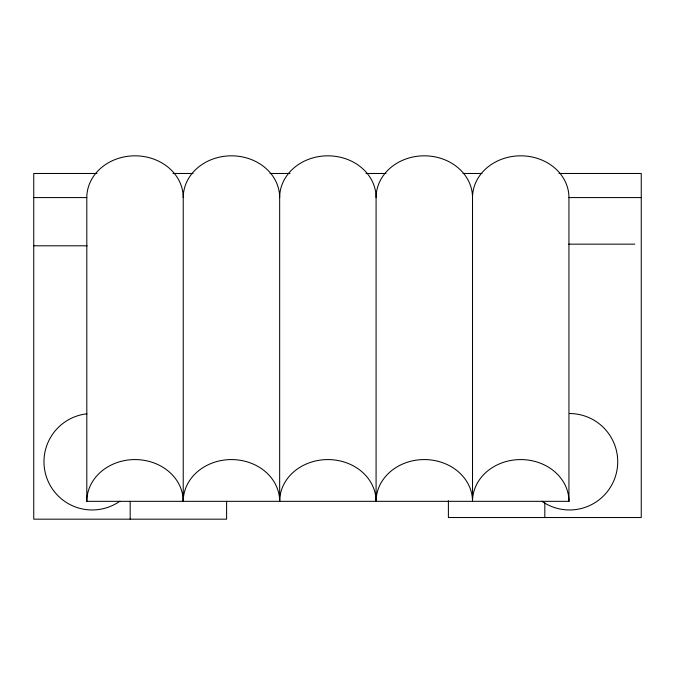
<?xml version="1.0" encoding="UTF-8"?>
<svg xmlns="http://www.w3.org/2000/svg" width="675" height="675" viewBox="0 0 675 675"><rect width="100%" height="100%" fill="white"/><g stroke="black" fill="none" stroke-linecap="round" stroke-linejoin="round"><path stroke-width="1.01" d="M97.031 173.475L33.75 173.475L33.75 519.176L226.606 519.176L226.606 501.297M172.969 173.475L193.008 173.475M270 173.475L290.039 173.475M365.977 173.475L386.016 173.475M463.008 173.475L481.992 173.475M558.984 173.475L641.25 173.475L641.25 517.531L448.394 517.531L448.394 500.707M33.75 197.581L86.805 197.581A48.212 41.757 0 0 1 135.017 155.824A48.212 41.757 0 0 1 183.229 197.581L183.229 501.331A48.212 41.757 0 0 1 231.441 459.574A48.212 41.757 0 0 1 279.661 501.331A48.212 41.757 0 0 1 327.873 459.574A48.212 41.757 0 0 1 376.085 501.331A48.212 41.757 0 0 1 424.305 459.574A48.212 41.757 0 0 1 472.517 501.331A48.212 41.757 0 0 1 520.729 459.574A48.212 41.757 0 0 1 568.941 501.331L568.941 197.581A48.212 41.757 0 0 0 520.729 155.824A48.212 41.757 0 0 0 472.517 197.581L472.517 500.285M568.941 197.581L641.25 197.581M568.797 244.156L634.787 244.156M33.75 245.801L87.202 245.801M86.805 197.581L86.805 501.331L568.941 501.331M544.818 502.807L544.818 517.531M279.661 500.285L279.661 197.581A48.212 41.757 0 0 1 327.873 155.824A48.212 41.757 0 0 1 376.085 197.581L376.085 500.285M130.182 501.297L130.182 519.176M376.085 197.581A48.212 41.757 0 0 1 424.305 155.824A48.212 41.757 0 0 1 472.517 197.581M86.805 501.331A48.212 41.757 0 0 1 135.017 459.574A48.212 41.757 0 0 1 183.229 501.331M183.229 197.581A48.212 41.757 0 0 1 231.441 155.824A48.212 41.757 0 0 1 279.661 197.581M119.838 501.247A48.212 48.212 0 0 1 47.064 478.718A48.212 48.212 0 0 1 86.948 413.817M569.506 413.53A48.212 48.212 0 0 1 615.49 476.238A48.212 48.212 0 0 1 541.856 501.247"/></g></svg>
